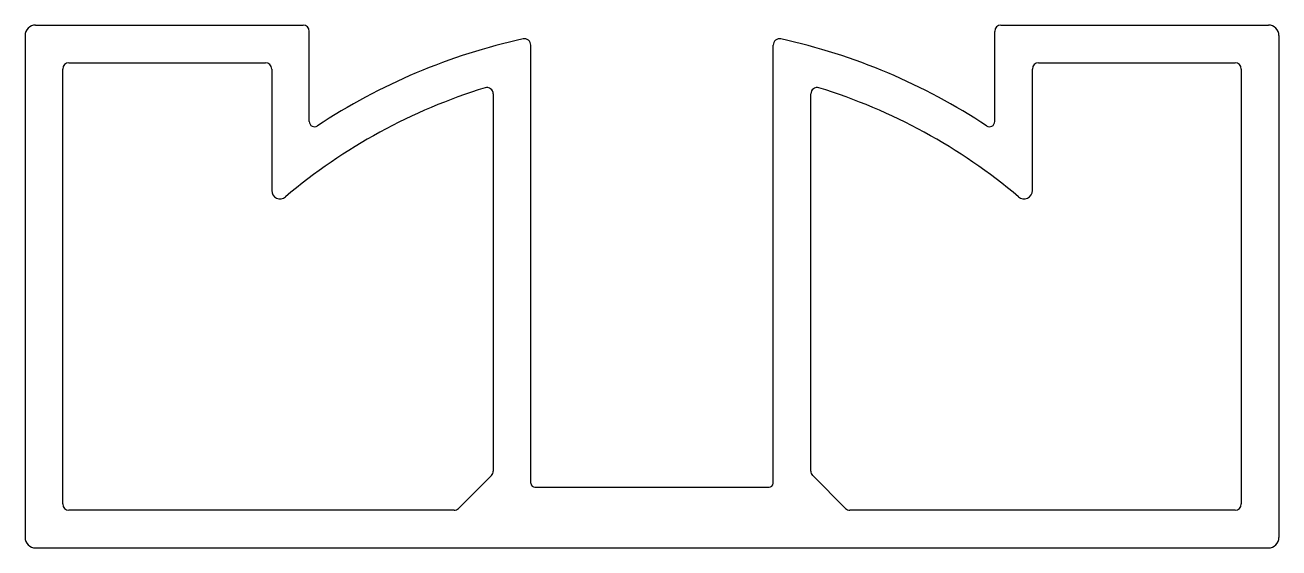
# Model space of a CAD drawing. Extents: x 2429.8 to 2489.8, y 1771.4 to 1796.4.
import ezdxf

# ---------------------------------------------------------------- set-up
doc = ezdxf.new("R2010")
doc.units = 0
doc.layers.get('0').update_dxf_attribs({"linetype": 'CONTINUOUS'})

msp = doc.modelspace()

# ---------------------------------------------------------------- linework, layer by layer
at = {"linetype": 'CONTINUOUS'}
for p, q in [((2430.266, 1796.405), (2443.066, 1796.405)), ((2476.466, 1796.405), (2489.266, 1796.405)), ((2429.766, 1795.905), (2429.766, 1771.905)), ((2443.366, 1791.792), (2443.366, 1796.105)), ((2476.166, 1791.792), (2476.166, 1796.105)), ((2489.766, 1795.905), (2489.766, 1771.905)), ((2453.966, 1774.505), (2453.966, 1795.449)), ((2465.566, 1774.505), (2465.566, 1795.449)), ((2431.866, 1794.605), (2441.266, 1794.605)), ((2478.266, 1794.605), (2487.666, 1794.605)), ((2431.566, 1773.505), (2431.566, 1794.305)), ((2441.566, 1794.305), (2441.566, 1788.498)), ((2477.966, 1788.498), (2477.966, 1794.305)), ((2487.966, 1794.305), (2487.966, 1773.505)), ((2452.166, 1793.119), (2452.166, 1775.079)), ((2467.366, 1775.079), (2467.366, 1793.119)), ((2452.078, 1774.867), (2450.504, 1773.293)), ((2469.028, 1773.293), (2467.454, 1774.867)), ((2454.166, 1774.305), (2465.366, 1774.305)), ((2450.291, 1773.205), (2431.866, 1773.205)), ((2487.666, 1773.205), (2469.24, 1773.205)), ((2430.266, 1771.405), (2489.266, 1771.405))]:
    msp.add_line(p, q, dxfattribs=at)
for centre, radius, start, end in [((2430.266, 1795.905), 0.5, 90, 180), ((2443.066, 1796.105), 0.3, 0, 90), ((2476.466, 1796.105), 0.3, 90, 180), ((2489.266, 1795.905), 0.5, 0, 90), ((2459.766, 1767.405), 29, 102.27145, 123.51373), ((2453.666, 1795.449), 0.3, 0, 102.27145), ((2465.866, 1795.449), 0.3, 77.72855, 180), ((2459.766, 1767.405), 29, 56.48627, 77.72855), ((2431.866, 1794.305), 0.3, 90, 180), ((2441.266, 1794.305), 0.3, 0, 90), ((2478.266, 1794.305), 0.3, 90, 180), ((2487.666, 1794.305), 0.3, 0, 90), ((2459.766, 1767.405), 27.2, 107.07842, 130.16024), ((2451.866, 1793.119), 0.3, 0, 107.07842), ((2467.666, 1793.119), 0.3, 72.92158, 180), ((2459.766, 1767.405), 27.2, 49.83976, 72.92158), ((2443.616, 1791.792), 0.25, 180, 303.51373), ((2475.916, 1791.792), 0.25, 236.48627, 360), ((2441.966, 1788.498), 0.4, 180, 310.16024), ((2477.566, 1788.498), 0.4, 229.83976, 0), ((2451.866, 1775.079), 0.3, 315, 360), ((2467.666, 1775.079), 0.3, 180, 225), ((2454.166, 1774.505), 0.2, 180, 270), ((2465.366, 1774.505), 0.2, 270, 0), ((2431.866, 1773.505), 0.3, 180, 270), ((2450.291, 1773.505), 0.3, 270, 315), ((2469.24, 1773.505), 0.3, 225, 270), ((2487.666, 1773.505), 0.3, 270, 360), ((2430.266, 1771.905), 0.5, 180, 270), ((2489.266, 1771.905), 0.5, 270, 0)]:
    msp.add_arc(centre, radius, start, end, dxfattribs=at)

doc.saveas('drawing.dxf')
